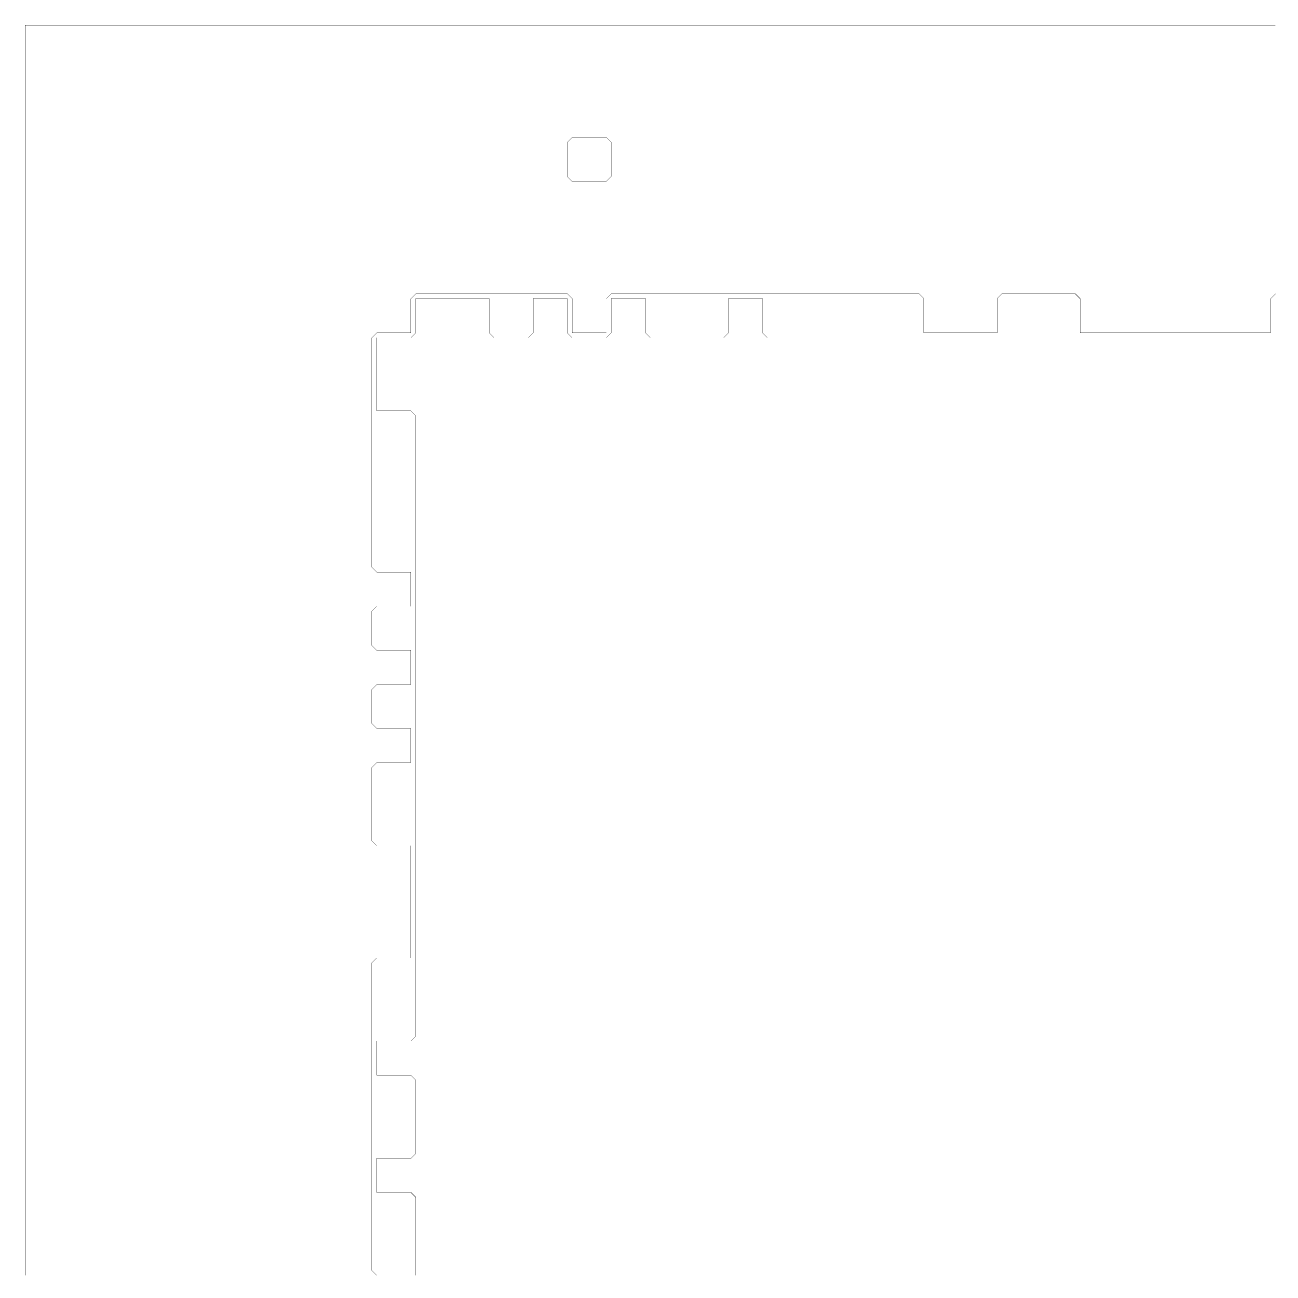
# Model space of a CAD drawing. Header units: metres. Extents: x 0 to 4990, y -4990 to 0.
# Drawn here: x 0 to 2495, y -2495 to 0 of the extents above; entities that cross this region are included whole.
import ezdxf

# ---------------------------------------------------------------- set-up
doc = ezdxf.new("R2010")
doc.units = ezdxf.units.M
doc.layers.add('conductor', color=1, linetype='Continuous')
doc.layers.add('substrate', color=5, linetype='Continuous')

msp = doc.modelspace()

# ---------------------------------------------------------------- linework, layer by layer
at = {"layer": 'conductor', "const_width": 0.5}
msp.add_lwpolyline([(2500, -625), (2490.234375, -625), (2480.46875, -625), (2470.703125, -625), (2460.9375, -625), (2451.171875, -625), (2441.40625, -625), (2431.640625, -625), (2421.875, -625), (2412.109375, -625), (2402.34375, -625), (2392.578125, -625), (2382.8125, -625), (2373.046875, -625), (2363.28125, -625), (2353.515625, -625), (2343.75, -625), (2333.984375, -625), (2324.21875, -625), (2314.453125, -625), (2304.6875, -625), (2294.921875, -625), (2285.15625, -625), (2275.390625, -625), (2265.625, -625), (2255.859375, -625), (2246.09375, -625), (2236.328125, -625), (2226.5625, -625), (2216.796875, -625), (2207.03125, -625), (2197.265625, -625), (2187.5, -625), (2177.734375, -625), (2167.96875, -625), (2158.203125, -625), (2148.4375, -625), (2138.671875, -625), (2128.90625, -625), (2119.140625, -625), (2109.375, -625), (2099.609375, -625), (2089.84375, -625), (2080.078125, -625), (2070.3125, -625), (2060.546875, -625), (2050.78125, -625), (2041.015625, -625), (2031.25, -625), (2021.484375, -625), (2011.71875, -625), (2001.953125, -625), (1992.1875, -625), (1982.421875, -625), (1972.65625, -625), (1962.890625, -625), (1953.125, -625), (1943.359375, -625), (1933.59375, -625), (1923.828125, -625), (1914.0625, -625), (1904.296875, -625), (1894.53125, -625), (1884.765625, -625), (1875, -625), (1865.234375, -625), (1855.46875, -625), (1845.703125, -625), (1835.9375, -625), (1826.171875, -625), (1816.40625, -625), (1806.640625, -625), (1796.875, -625), (1787.109375, -625), (1777.34375, -625), (1767.578125, -625), (1757.8125, -625), (1748.046875, -625), (1738.28125, -625), (1728.515625, -625), (1718.75, -625), (1708.984375, -625), (1699.21875, -625), (1689.453125, -625), (1679.6875, -625), (1669.921875, -625), (1660.15625, -625), (1650.390625, -625), (1640.625, -625), (1630.859375, -625), (1621.09375, -625), (1611.328125, -625), (1601.5625, -625), (1591.796875, -625), (1582.03125, -625), (1572.265625, -625), (1562.5, -625), (1552.734375, -625), (1542.96875, -625), (1533.203125, -625), (1523.4375, -625), (1513.671875, -625), (1503.90625, -625), (1494.140625, -625), (1484.375, -625), (1474.609375, -615.234375), (1474.609375, -605.46875), (1474.609375, -595.703125), (1474.609375, -585.9375), (1474.609375, -576.171875), (1474.609375, -566.40625), (1474.609375, -556.640625), (1474.609375, -546.875), (1464.84375, -546.875), (1455.078125, -546.875), (1445.3125, -546.875), (1435.546875, -546.875), (1425.78125, -546.875), (1416.015625, -546.875), (1406.25, -546.875), (1406.25, -556.640625), (1406.25, -566.40625), (1406.25, -576.171875), (1406.25, -585.9375), (1406.25, -595.703125), (1406.25, -605.46875), (1406.25, -615.234375), (1396.484375, -625), (1386.71875, -625), (1376.953125, -625), (1367.1875, -625), (1357.421875, -625), (1347.65625, -625), (1337.890625, -625), (1328.125, -625), (1318.359375, -625), (1308.59375, -625), (1298.828125, -625), (1289.0625, -625), (1279.296875, -625), (1269.53125, -625), (1259.765625, -625), (1250, -625), (1240.234375, -615.234375), (1240.234375, -605.46875), (1240.234375, -595.703125), (1240.234375, -585.9375), (1240.234375, -576.171875), (1240.234375, -566.40625), (1240.234375, -556.640625), (1240.234375, -546.875), (1230.46875, -546.875), (1220.703125, -546.875), (1210.9375, -546.875), (1201.171875, -546.875), (1191.40625, -546.875), (1181.640625, -546.875), (1171.875, -546.875), (1171.875, -556.640625), (1171.875, -566.40625), (1171.875, -576.171875), (1171.875, -585.9375), (1171.875, -595.703125), (1171.875, -605.46875), (1171.875, -615.234375), (1162.109375, -625), (1152.34375, -625), (1142.578125, -625), (1132.8125, -625), (1123.046875, -625), (1113.28125, -625), (1103.515625, -625), (1093.75, -625), (1083.984375, -615.234375), (1083.984375, -605.46875), (1083.984375, -595.703125), (1083.984375, -585.9375), (1083.984375, -576.171875), (1083.984375, -566.40625), (1083.984375, -556.640625), (1083.984375, -546.875), (1074.21875, -546.875), (1064.453125, -546.875), (1054.6875, -546.875), (1044.921875, -546.875), (1035.15625, -546.875), (1025.390625, -546.875), (1015.625, -546.875), (1015.625, -556.640625), (1015.625, -566.40625), (1015.625, -576.171875), (1015.625, -585.9375), (1015.625, -595.703125), (1015.625, -605.46875), (1015.625, -615.234375), (1005.859375, -625), (996.09375, -625), (986.328125, -625), (976.5625, -625), (966.796875, -625), (957.03125, -625), (947.265625, -625), (937.5, -625), (927.734375, -615.234375), (927.734375, -605.46875), (927.734375, -595.703125), (927.734375, -585.9375), (927.734375, -576.171875), (927.734375, -566.40625), (927.734375, -556.640625), (927.734375, -546.875), (917.96875, -546.875), (908.203125, -546.875), (898.4375, -546.875), (888.671875, -546.875), (878.90625, -546.875), (869.140625, -546.875), (859.375, -546.875), (849.609375, -546.875), (839.84375, -546.875), (830.078125, -546.875), (820.3125, -546.875), (810.546875, -546.875), (800.78125, -546.875), (791.015625, -546.875), (781.25, -546.875), (781.25, -556.640625), (781.25, -566.40625), (781.25, -576.171875), (781.25, -585.9375), (781.25, -595.703125), (781.25, -605.46875), (781.25, -615.234375), (771.484375, -625), (761.71875, -625), (751.953125, -625), (742.1875, -625), (732.421875, -625), (722.65625, -625), (712.890625, -625), (703.125, -625), (703.125, -634.765625), (703.125, -644.53125), (703.125, -654.296875), (703.125, -664.0625), (703.125, -673.828125), (703.125, -683.59375), (703.125, -693.359375), (703.125, -703.125), (703.125, -712.890625), (703.125, -722.65625), (703.125, -732.421875), (703.125, -742.1875), (703.125, -751.953125), (703.125, -761.71875), (703.125, -771.484375), (712.890625, -771.484375), (722.65625, -771.484375), (732.421875, -771.484375), (742.1875, -771.484375), (751.953125, -771.484375), (761.71875, -771.484375), (771.484375, -771.484375), (781.25, -781.25), (781.25, -791.015625), (781.25, -800.78125), (781.25, -810.546875), (781.25, -820.3125), (781.25, -830.078125), (781.25, -839.84375), (781.25, -849.609375), (781.25, -859.375), (781.25, -869.140625), (781.25, -878.90625), (781.25, -888.671875), (781.25, -898.4375), (781.25, -908.203125), (781.25, -917.96875), (781.25, -927.734375), (781.25, -937.5), (781.25, -947.265625), (781.25, -957.03125), (781.25, -966.796875), (781.25, -976.5625), (781.25, -986.328125), (781.25, -996.09375), (781.25, -1005.859375), (781.25, -1015.625), (781.25, -1025.390625), (781.25, -1035.15625), (781.25, -1044.921875), (781.25, -1054.6875), (781.25, -1064.453125), (781.25, -1074.21875), (781.25, -1083.984375), (781.25, -1093.75), (781.25, -1103.515625), (781.25, -1113.28125), (781.25, -1123.046875), (781.25, -1132.8125), (781.25, -1142.578125), (781.25, -1152.34375), (781.25, -1162.109375), (781.25, -1171.875), (781.25, -1181.640625), (781.25, -1191.40625), (781.25, -1201.171875), (781.25, -1210.9375), (781.25, -1220.703125), (781.25, -1230.46875), (781.25, -1240.234375), (781.25, -1250), (781.25, -1259.765625), (781.25, -1269.53125), (781.25, -1279.296875), (781.25, -1289.0625), (781.25, -1298.828125), (781.25, -1308.59375), (781.25, -1318.359375), (781.25, -1328.125), (781.25, -1337.890625), (781.25, -1347.65625), (781.25, -1357.421875), (781.25, -1367.1875), (781.25, -1376.953125), (781.25, -1386.71875), (781.25, -1396.484375), (781.25, -1406.25), (781.25, -1416.015625), (781.25, -1425.78125), (781.25, -1435.546875), (781.25, -1445.3125), (781.25, -1455.078125), (781.25, -1464.84375), (781.25, -1474.609375), (781.25, -1484.375), (781.25, -1494.140625), (781.25, -1503.90625), (781.25, -1513.671875), (781.25, -1523.4375), (781.25, -1533.203125), (781.25, -1542.96875), (781.25, -1552.734375), (781.25, -1562.5), (781.25, -1572.265625), (781.25, -1582.03125), (781.25, -1591.796875), (781.25, -1601.5625), (781.25, -1611.328125), (781.25, -1621.09375), (781.25, -1630.859375), (781.25, -1640.625), (781.25, -1650.390625), (781.25, -1660.15625), (781.25, -1669.921875), (781.25, -1679.6875), (781.25, -1689.453125), (781.25, -1699.21875), (781.25, -1708.984375), (781.25, -1718.75), (781.25, -1728.515625), (781.25, -1738.28125), (781.25, -1748.046875), (781.25, -1757.8125), (781.25, -1767.578125), (781.25, -1777.34375), (781.25, -1787.109375), (781.25, -1796.875), (781.25, -1806.640625), (781.25, -1816.40625), (781.25, -1826.171875), (781.25, -1835.9375), (781.25, -1845.703125), (781.25, -1855.46875), (781.25, -1865.234375), (781.25, -1875), (781.25, -1884.765625), (781.25, -1894.53125), (781.25, -1904.296875), (781.25, -1914.0625), (781.25, -1923.828125), (781.25, -1933.59375), (781.25, -1943.359375), (781.25, -1953.125), (781.25, -1962.890625), (781.25, -1972.65625), (781.25, -1982.421875), (781.25, -1992.1875), (781.25, -2001.953125), (781.25, -2011.71875), (781.25, -2021.484375), (771.484375, -2031.25), (761.71875, -2031.25), (751.953125, -2031.25), (742.1875, -2031.25), (732.421875, -2031.25), (722.65625, -2031.25), (712.890625, -2031.25), (703.125, -2031.25), (703.125, -2041.015625), (703.125, -2050.78125), (703.125, -2060.546875), (703.125, -2070.3125), (703.125, -2080.078125), (703.125, -2089.84375), (703.125, -2099.609375), (712.890625, -2099.609375), (722.65625, -2099.609375), (732.421875, -2099.609375), (742.1875, -2099.609375), (751.953125, -2099.609375), (761.71875, -2099.609375), (771.484375, -2099.609375), (781.25, -2109.375), (781.25, -2119.140625), (781.25, -2128.90625), (781.25, -2138.671875), (781.25, -2148.4375), (781.25, -2158.203125), (781.25, -2167.96875), (781.25, -2177.734375), (781.25, -2187.5), (781.25, -2197.265625), (781.25, -2207.03125), (781.25, -2216.796875), (781.25, -2226.5625), (781.25, -2236.328125), (781.25, -2246.09375), (781.25, -2255.859375), (771.484375, -2265.625), (761.71875, -2265.625), (751.953125, -2265.625), (742.1875, -2265.625), (732.421875, -2265.625), (722.65625, -2265.625), (712.890625, -2265.625), (703.125, -2265.625), (703.125, -2275.390625), (703.125, -2285.15625), (703.125, -2294.921875), (703.125, -2304.6875), (703.125, -2314.453125), (703.125, -2324.21875), (703.125, -2333.984375), (712.890625, -2333.984375), (722.65625, -2333.984375), (732.421875, -2333.984375), (742.1875, -2333.984375), (751.953125, -2333.984375), (761.71875, -2333.984375), (771.484375, -2333.984375), (781.25, -2343.75), (781.25, -2353.515625), (781.25, -2363.28125), (781.25, -2373.046875), (781.25, -2382.8125), (781.25, -2392.578125), (781.25, -2402.34375), (781.25, -2412.109375), (781.25, -2421.875), (781.25, -2431.640625), (781.25, -2441.40625), (781.25, -2451.171875), (781.25, -2460.9375), (781.25, -2470.703125), (781.25, -2480.46875), (781.25, -2490.234375), (781.25, -2500)], dxfattribs=at)
at = {"layer": 'substrate', "const_width": 0.5}
for points in [[(2500, 0), (2490.234375, 0), (2480.46875, 0), (2470.703125, 0), (2460.9375, 0), (2451.171875, 0), (2441.40625, 0), (2431.640625, 0), (2421.875, 0), (2412.109375, 0), (2402.34375, 0), (2392.578125, 0), (2382.8125, 0), (2373.046875, 0), (2363.28125, 0), (2353.515625, 0), (2343.75, 0), (2333.984375, 0), (2324.21875, 0), (2314.453125, 0), (2304.6875, 0), (2294.921875, 0), (2285.15625, 0), (2275.390625, 0), (2265.625, 0), (2255.859375, 0), (2246.09375, 0), (2236.328125, 0), (2226.5625, 0), (2216.796875, 0), (2207.03125, 0), (2197.265625, 0), (2187.5, 0), (2177.734375, 0), (2167.96875, 0), (2158.203125, 0), (2148.4375, 0), (2138.671875, 0), (2128.90625, 0), (2119.140625, 0), (2109.375, 0), (2099.609375, 0), (2089.84375, 0), (2080.078125, 0), (2070.3125, 0), (2060.546875, 0), (2050.78125, 0), (2041.015625, 0), (2031.25, 0), (2021.484375, 0), (2011.71875, 0), (2001.953125, 0), (1992.1875, 0), (1982.421875, 0), (1972.65625, 0), (1962.890625, 0), (1953.125, 0), (1943.359375, 0), (1933.59375, 0), (1923.828125, 0), (1914.0625, 0), (1904.296875, 0), (1894.53125, 0), (1884.765625, 0), (1875, 0), (1865.234375, 0), (1855.46875, 0), (1845.703125, 0), (1835.9375, 0), (1826.171875, 0), (1816.40625, 0), (1806.640625, 0), (1796.875, 0), (1787.109375, 0), (1777.34375, 0), (1767.578125, 0), (1757.8125, 0), (1748.046875, 0), (1738.28125, 0), (1728.515625, 0), (1718.75, 0), (1708.984375, 0), (1699.21875, 0), (1689.453125, 0), (1679.6875, 0), (1669.921875, 0), (1660.15625, 0), (1650.390625, 0), (1640.625, 0), (1630.859375, 0), (1621.09375, 0), (1611.328125, 0), (1601.5625, 0), (1591.796875, 0), (1582.03125, 0), (1572.265625, 0), (1562.5, 0), (1552.734375, 0), (1542.96875, 0), (1533.203125, 0), (1523.4375, 0), (1513.671875, 0), (1503.90625, 0), (1494.140625, 0), (1484.375, 0), (1474.609375, 0), (1464.84375, 0), (1455.078125, 0), (1445.3125, 0), (1435.546875, 0), (1425.78125, 0), (1416.015625, 0), (1406.25, 0), (1396.484375, 0), (1386.71875, 0), (1376.953125, 0), (1367.1875, 0), (1357.421875, 0), (1347.65625, 0), (1337.890625, 0), (1328.125, 0), (1318.359375, 0), (1308.59375, 0), (1298.828125, 0), (1289.0625, 0), (1279.296875, 0), (1269.53125, 0), (1259.765625, 0), (1250, 0), (1240.234375, 0), (1230.46875, 0), (1220.703125, 0), (1210.9375, 0), (1201.171875, 0), (1191.40625, 0), (1181.640625, 0), (1171.875, 0), (1162.109375, 0), (1152.34375, 0), (1142.578125, 0), (1132.8125, 0), (1123.046875, 0), (1113.28125, 0), (1103.515625, 0), (1093.75, 0), (1083.984375, 0), (1074.21875, 0), (1064.453125, 0), (1054.6875, 0), (1044.921875, 0), (1035.15625, 0), (1025.390625, 0), (1015.625, 0), (1005.859375, 0), (996.09375, 0), (986.328125, 0), (976.5625, 0), (966.796875, 0), (957.03125, 0), (947.265625, 0), (937.5, 0), (927.734375, 0), (917.96875, 0), (908.203125, 0), (898.4375, 0), (888.671875, 0), (878.90625, 0), (869.140625, 0), (859.375, 0), (849.609375, 0), (839.84375, 0), (830.078125, 0), (820.3125, 0), (810.546875, 0), (800.78125, 0), (791.015625, 0), (781.25, 0), (771.484375, 0), (761.71875, 0), (751.953125, 0), (742.1875, 0), (732.421875, 0), (722.65625, 0), (712.890625, 0), (703.125, 0), (693.359375, 0), (683.59375, 0), (673.828125, 0), (664.0625, 0), (654.296875, 0), (644.53125, 0), (634.765625, 0), (625, 0), (615.234375, 0), (605.46875, 0), (595.703125, 0), (585.9375, 0), (576.171875, 0), (566.40625, 0), (556.640625, 0), (546.875, 0), (537.109375, 0), (527.34375, 0), (517.578125, 0), (507.8125, 0), (498.046875, 0), (488.28125, 0), (478.515625, 0), (468.75, 0), (458.984375, 0), (449.21875, 0), (439.453125, 0), (429.6875, 0), (419.921875, 0), (410.15625, 0), (400.390625, 0), (390.625, 0), (380.859375, 0), (371.09375, 0), (361.328125, 0), (351.5625, 0), (341.796875, 0), (332.03125, 0), (322.265625, 0), (312.5, 0), (302.734375, 0), (292.96875, 0), (283.203125, 0), (273.4375, 0), (263.671875, 0), (253.90625, 0), (244.140625, 0), (234.375, 0), (224.609375, 0), (214.84375, 0), (205.078125, 0), (195.3125, 0), (185.546875, 0), (175.78125, 0), (166.015625, 0), (156.25, 0), (146.484375, 0), (136.71875, 0), (126.953125, 0), (117.1875, 0), (107.421875, 0), (97.65625, 0), (87.890625, 0), (78.125, 0), (68.359375, 0), (58.59375, 0), (48.828125, 0), (39.0625, 0), (29.296875, 0), (19.53125, 0), (9.765625, 0), (0, 0), (0, -9.765625), (0, -19.53125), (0, -29.296875), (0, -39.0625), (0, -48.828125), (0, -58.59375), (0, -68.359375), (0, -78.125), (0, -87.890625), (0, -97.65625), (0, -107.421875), (0, -117.1875), (0, -126.953125), (0, -136.71875), (0, -146.484375), (0, -156.25), (0, -166.015625), (0, -175.78125), (0, -185.546875), (0, -195.3125), (0, -205.078125), (0, -214.84375), (0, -224.609375), (0, -234.375), (0, -244.140625), (0, -253.90625), (0, -263.671875), (0, -273.4375), (0, -283.203125), (0, -292.96875), (0, -302.734375), (0, -312.5), (0, -322.265625), (0, -332.03125), (0, -341.796875), (0, -351.5625), (0, -361.328125), (0, -371.09375), (0, -380.859375), (0, -390.625), (0, -400.390625), (0, -410.15625), (0, -419.921875), (0, -429.6875), (0, -439.453125), (0, -449.21875), (0, -458.984375), (0, -468.75), (0, -478.515625), (0, -488.28125), (0, -498.046875), (0, -507.8125), (0, -517.578125), (0, -527.34375), (0, -537.109375), (0, -546.875), (0, -556.640625), (0, -566.40625), (0, -576.171875), (0, -585.9375), (0, -595.703125), (0, -605.46875), (0, -615.234375), (0, -625), (0, -634.765625), (0, -644.53125), (0, -654.296875), (0, -664.0625), (0, -673.828125), (0, -683.59375), (0, -693.359375), (0, -703.125), (0, -712.890625), (0, -722.65625), (0, -732.421875), (0, -742.1875), (0, -751.953125), (0, -761.71875), (0, -771.484375), (0, -781.25), (0, -791.015625), (0, -800.78125), (0, -810.546875), (0, -820.3125), (0, -830.078125), (0, -839.84375), (0, -849.609375), (0, -859.375), (0, -869.140625), (0, -878.90625), (0, -888.671875), (0, -898.4375), (0, -908.203125), (0, -917.96875), (0, -927.734375), (0, -937.5), (0, -947.265625), (0, -957.03125), (0, -966.796875), (0, -976.5625), (0, -986.328125), (0, -996.09375), (0, -1005.859375), (0, -1015.625), (0, -1025.390625), (0, -1035.15625), (0, -1044.921875), (0, -1054.6875), (0, -1064.453125), (0, -1074.21875), (0, -1083.984375), (0, -1093.75), (0, -1103.515625), (0, -1113.28125), (0, -1123.046875), (0, -1132.8125), (0, -1142.578125), (0, -1152.34375), (0, -1162.109375), (0, -1171.875), (0, -1181.640625), (0, -1191.40625), (0, -1201.171875), (0, -1210.9375), (0, -1220.703125), (0, -1230.46875), (0, -1240.234375), (0, -1250), (0, -1259.765625), (0, -1269.53125), (0, -1279.296875), (0, -1289.0625), (0, -1298.828125), (0, -1308.59375), (0, -1318.359375), (0, -1328.125), (0, -1337.890625), (0, -1347.65625), (0, -1357.421875), (0, -1367.1875), (0, -1376.953125), (0, -1386.71875), (0, -1396.484375), (0, -1406.25), (0, -1416.015625), (0, -1425.78125), (0, -1435.546875), (0, -1445.3125), (0, -1455.078125), (0, -1464.84375), (0, -1474.609375), (0, -1484.375), (0, -1494.140625), (0, -1503.90625), (0, -1513.671875), (0, -1523.4375), (0, -1533.203125), (0, -1542.96875), (0, -1552.734375), (0, -1562.5), (0, -1572.265625), (0, -1582.03125), (0, -1591.796875), (0, -1601.5625), (0, -1611.328125), (0, -1621.09375), (0, -1630.859375), (0, -1640.625), (0, -1650.390625), (0, -1660.15625), (0, -1669.921875), (0, -1679.6875), (0, -1689.453125), (0, -1699.21875), (0, -1708.984375), (0, -1718.75), (0, -1728.515625), (0, -1738.28125), (0, -1748.046875), (0, -1757.8125), (0, -1767.578125), (0, -1777.34375), (0, -1787.109375), (0, -1796.875), (0, -1806.640625), (0, -1816.40625), (0, -1826.171875), (0, -1835.9375), (0, -1845.703125), (0, -1855.46875), (0, -1865.234375), (0, -1875), (0, -1884.765625), (0, -1894.53125), (0, -1904.296875), (0, -1914.0625), (0, -1923.828125), (0, -1933.59375), (0, -1943.359375), (0, -1953.125), (0, -1962.890625), (0, -1972.65625), (0, -1982.421875), (0, -1992.1875), (0, -2001.953125), (0, -2011.71875), (0, -2021.484375), (0, -2031.25), (0, -2041.015625), (0, -2050.78125), (0, -2060.546875), (0, -2070.3125), (0, -2080.078125), (0, -2089.84375), (0, -2099.609375), (0, -2109.375), (0, -2119.140625), (0, -2128.90625), (0, -2138.671875), (0, -2148.4375), (0, -2158.203125), (0, -2167.96875), (0, -2177.734375), (0, -2187.5), (0, -2197.265625), (0, -2207.03125), (0, -2216.796875), (0, -2226.5625), (0, -2236.328125), (0, -2246.09375), (0, -2255.859375), (0, -2265.625), (0, -2275.390625), (0, -2285.15625), (0, -2294.921875), (0, -2304.6875), (0, -2314.453125), (0, -2324.21875), (0, -2333.984375), (0, -2343.75), (0, -2353.515625), (0, -2363.28125), (0, -2373.046875), (0, -2382.8125), (0, -2392.578125), (0, -2402.34375), (0, -2412.109375), (0, -2421.875), (0, -2431.640625), (0, -2441.40625), (0, -2451.171875), (0, -2460.9375), (0, -2470.703125), (0, -2480.46875), (0, -2490.234375), (0, -2500)], [(703.125, -2500), (693.359375, -2490.234375), (693.359375, -2480.46875), (693.359375, -2470.703125), (693.359375, -2460.9375), (693.359375, -2451.171875), (693.359375, -2441.40625), (693.359375, -2431.640625), (693.359375, -2421.875), (693.359375, -2412.109375), (693.359375, -2402.34375), (693.359375, -2392.578125), (693.359375, -2382.8125), (693.359375, -2373.046875), (693.359375, -2363.28125), (693.359375, -2353.515625), (693.359375, -2343.75), (693.359375, -2333.984375), (693.359375, -2324.21875), (693.359375, -2314.453125), (693.359375, -2304.6875), (693.359375, -2294.921875), (693.359375, -2285.15625), (693.359375, -2275.390625), (693.359375, -2265.625), (693.359375, -2255.859375), (693.359375, -2246.09375), (693.359375, -2236.328125), (693.359375, -2226.5625), (693.359375, -2216.796875), (693.359375, -2207.03125), (693.359375, -2197.265625), (693.359375, -2187.5), (693.359375, -2177.734375), (693.359375, -2167.96875), (693.359375, -2158.203125), (693.359375, -2148.4375), (693.359375, -2138.671875), (693.359375, -2128.90625), (693.359375, -2119.140625), (693.359375, -2109.375), (693.359375, -2099.609375), (693.359375, -2089.84375), (693.359375, -2080.078125), (693.359375, -2070.3125), (693.359375, -2060.546875), (693.359375, -2050.78125), (693.359375, -2041.015625), (693.359375, -2031.25), (693.359375, -2021.484375), (693.359375, -2011.71875), (693.359375, -2001.953125), (693.359375, -1992.1875), (693.359375, -1982.421875), (693.359375, -1972.65625), (693.359375, -1962.890625), (693.359375, -1953.125), (693.359375, -1943.359375), (693.359375, -1933.59375), (693.359375, -1923.828125), (693.359375, -1914.0625), (693.359375, -1904.296875), (693.359375, -1894.53125), (693.359375, -1884.765625), (693.359375, -1875), (703.125, -1865.234375), (712.890625, -1865.234375), (722.65625, -1865.234375), (732.421875, -1865.234375), (742.1875, -1865.234375), (751.953125, -1865.234375), (761.71875, -1865.234375), (771.484375, -1865.234375), (771.484375, -1855.46875), (771.484375, -1845.703125), (771.484375, -1835.9375), (771.484375, -1826.171875), (771.484375, -1816.40625), (771.484375, -1806.640625), (771.484375, -1796.875), (771.484375, -1787.109375), (771.484375, -1777.34375), (771.484375, -1767.578125), (771.484375, -1757.8125), (771.484375, -1748.046875), (771.484375, -1738.28125), (771.484375, -1728.515625), (771.484375, -1718.75), (771.484375, -1708.984375), (771.484375, -1699.21875), (771.484375, -1689.453125), (771.484375, -1679.6875), (771.484375, -1669.921875), (771.484375, -1660.15625), (771.484375, -1650.390625), (771.484375, -1640.625), (761.71875, -1640.625), (751.953125, -1640.625), (742.1875, -1640.625), (732.421875, -1640.625), (722.65625, -1640.625), (712.890625, -1640.625), (703.125, -1640.625), (693.359375, -1630.859375), (693.359375, -1621.09375), (693.359375, -1611.328125), (693.359375, -1601.5625), (693.359375, -1591.796875), (693.359375, -1582.03125), (693.359375, -1572.265625), (693.359375, -1562.5), (693.359375, -1552.734375), (693.359375, -1542.96875), (693.359375, -1533.203125), (693.359375, -1523.4375), (693.359375, -1513.671875), (693.359375, -1503.90625), (693.359375, -1494.140625), (693.359375, -1484.375), (703.125, -1474.609375), (712.890625, -1474.609375), (722.65625, -1474.609375), (732.421875, -1474.609375), (742.1875, -1474.609375), (751.953125, -1474.609375), (761.71875, -1474.609375), (771.484375, -1474.609375), (771.484375, -1464.84375), (771.484375, -1455.078125), (771.484375, -1445.3125), (771.484375, -1435.546875), (771.484375, -1425.78125), (771.484375, -1416.015625), (771.484375, -1406.25), (761.71875, -1406.25), (751.953125, -1406.25), (742.1875, -1406.25), (732.421875, -1406.25), (722.65625, -1406.25), (712.890625, -1406.25), (703.125, -1406.25), (693.359375, -1396.484375), (693.359375, -1386.71875), (693.359375, -1376.953125), (693.359375, -1367.1875), (693.359375, -1357.421875), (693.359375, -1347.65625), (693.359375, -1337.890625), (693.359375, -1328.125), (703.125, -1318.359375), (712.890625, -1318.359375), (722.65625, -1318.359375), (732.421875, -1318.359375), (742.1875, -1318.359375), (751.953125, -1318.359375), (761.71875, -1318.359375), (771.484375, -1318.359375), (771.484375, -1308.59375), (771.484375, -1298.828125), (771.484375, -1289.0625), (771.484375, -1279.296875), (771.484375, -1269.53125), (771.484375, -1259.765625), (771.484375, -1250), (761.71875, -1250), (751.953125, -1250), (742.1875, -1250), (732.421875, -1250), (722.65625, -1250), (712.890625, -1250), (703.125, -1250), (693.359375, -1240.234375), (693.359375, -1230.46875), (693.359375, -1220.703125), (693.359375, -1210.9375), (693.359375, -1201.171875), (693.359375, -1191.40625), (693.359375, -1181.640625), (693.359375, -1171.875), (703.125, -1162.109375), (712.890625, -1162.109375), (722.65625, -1162.109375), (732.421875, -1162.109375), (742.1875, -1162.109375), (751.953125, -1162.109375), (761.71875, -1162.109375), (771.484375, -1162.109375), (771.484375, -1152.34375), (771.484375, -1142.578125), (771.484375, -1132.8125), (771.484375, -1123.046875), (771.484375, -1113.28125), (771.484375, -1103.515625), (771.484375, -1093.75), (761.71875, -1093.75), (751.953125, -1093.75), (742.1875, -1093.75), (732.421875, -1093.75), (722.65625, -1093.75), (712.890625, -1093.75), (703.125, -1093.75), (693.359375, -1083.984375), (693.359375, -1074.21875), (693.359375, -1064.453125), (693.359375, -1054.6875), (693.359375, -1044.921875), (693.359375, -1035.15625), (693.359375, -1025.390625), (693.359375, -1015.625), (693.359375, -1005.859375), (693.359375, -996.09375), (693.359375, -986.328125), (693.359375, -976.5625), (693.359375, -966.796875), (693.359375, -957.03125), (693.359375, -947.265625), (693.359375, -937.5), (693.359375, -927.734375), (693.359375, -917.96875), (693.359375, -908.203125), (693.359375, -898.4375), (693.359375, -888.671875), (693.359375, -878.90625), (693.359375, -869.140625), (693.359375, -859.375), (693.359375, -849.609375), (693.359375, -839.84375), (693.359375, -830.078125), (693.359375, -820.3125), (693.359375, -810.546875), (693.359375, -800.78125), (693.359375, -791.015625), (693.359375, -781.25), (693.359375, -771.484375), (693.359375, -761.71875), (693.359375, -751.953125), (693.359375, -742.1875), (693.359375, -732.421875), (693.359375, -722.65625), (693.359375, -712.890625), (693.359375, -703.125), (693.359375, -693.359375), (693.359375, -683.59375), (693.359375, -673.828125), (693.359375, -664.0625), (693.359375, -654.296875), (693.359375, -644.53125), (693.359375, -634.765625), (693.359375, -625), (703.125, -615.234375), (712.890625, -615.234375), (722.65625, -615.234375), (732.421875, -615.234375), (742.1875, -615.234375), (751.953125, -615.234375), (761.71875, -615.234375), (771.484375, -615.234375), (771.484375, -605.46875), (771.484375, -595.703125), (771.484375, -585.9375), (771.484375, -576.171875), (771.484375, -566.40625), (771.484375, -556.640625), (771.484375, -546.875), (781.25, -537.109375), (791.015625, -537.109375), (800.78125, -537.109375), (810.546875, -537.109375), (820.3125, -537.109375), (830.078125, -537.109375), (839.84375, -537.109375), (849.609375, -537.109375), (859.375, -537.109375), (869.140625, -537.109375), (878.90625, -537.109375), (888.671875, -537.109375), (898.4375, -537.109375), (908.203125, -537.109375), (917.96875, -537.109375), (927.734375, -537.109375), (937.5, -537.109375), (947.265625, -537.109375), (957.03125, -537.109375), (966.796875, -537.109375), (976.5625, -537.109375), (986.328125, -537.109375), (996.09375, -537.109375), (1005.859375, -537.109375), (1015.625, -537.109375), (1025.390625, -537.109375), (1035.15625, -537.109375), (1044.921875, -537.109375), (1054.6875, -537.109375), (1064.453125, -537.109375), (1074.21875, -537.109375), (1083.984375, -537.109375), (1093.75, -546.875), (1093.75, -556.640625), (1093.75, -566.40625), (1093.75, -576.171875), (1093.75, -585.9375), (1093.75, -595.703125), (1093.75, -605.46875), (1093.75, -615.234375), (1103.515625, -615.234375), (1113.28125, -615.234375), (1123.046875, -615.234375), (1132.8125, -615.234375), (1142.578125, -615.234375), (1152.34375, -615.234375), (1162.109375, -615.234375), (1162.109375, -605.46875), (1162.109375, -595.703125), (1162.109375, -585.9375), (1162.109375, -576.171875), (1162.109375, -566.40625), (1162.109375, -556.640625), (1162.109375, -546.875), (1171.875, -537.109375), (1181.640625, -537.109375), (1191.40625, -537.109375), (1201.171875, -537.109375), (1210.9375, -537.109375), (1220.703125, -537.109375), (1230.46875, -537.109375), (1240.234375, -537.109375), (1250, -537.109375), (1259.765625, -537.109375), (1269.53125, -537.109375), (1279.296875, -537.109375), (1289.0625, -537.109375), (1298.828125, -537.109375), (1308.59375, -537.109375), (1318.359375, -537.109375), (1328.125, -537.109375), (1337.890625, -537.109375), (1347.65625, -537.109375), (1357.421875, -537.109375), (1367.1875, -537.109375), (1376.953125, -537.109375), (1386.71875, -537.109375), (1396.484375, -537.109375), (1406.25, -537.109375), (1416.015625, -537.109375), (1425.78125, -537.109375), (1435.546875, -537.109375), (1445.3125, -537.109375), (1455.078125, -537.109375), (1464.84375, -537.109375), (1474.609375, -537.109375), (1484.375, -537.109375), (1494.140625, -537.109375), (1503.90625, -537.109375), (1513.671875, -537.109375), (1523.4375, -537.109375), (1533.203125, -537.109375), (1542.96875, -537.109375), (1552.734375, -537.109375), (1562.5, -537.109375), (1572.265625, -537.109375), (1582.03125, -537.109375), (1591.796875, -537.109375), (1601.5625, -537.109375), (1611.328125, -537.109375), (1621.09375, -537.109375), (1630.859375, -537.109375), (1640.625, -537.109375), (1650.390625, -537.109375), (1660.15625, -537.109375), (1669.921875, -537.109375), (1679.6875, -537.109375), (1689.453125, -537.109375), (1699.21875, -537.109375), (1708.984375, -537.109375), (1718.75, -537.109375), (1728.515625, -537.109375), (1738.28125, -537.109375), (1748.046875, -537.109375), (1757.8125, -537.109375), (1767.578125, -537.109375), (1777.34375, -537.109375), (1787.109375, -537.109375), (1796.875, -546.875), (1796.875, -556.640625), (1796.875, -566.40625), (1796.875, -576.171875), (1796.875, -585.9375), (1796.875, -595.703125), (1796.875, -605.46875), (1796.875, -615.234375), (1806.640625, -615.234375), (1816.40625, -615.234375), (1826.171875, -615.234375), (1835.9375, -615.234375), (1845.703125, -615.234375), (1855.46875, -615.234375), (1865.234375, -615.234375), (1875, -615.234375), (1884.765625, -615.234375), (1894.53125, -615.234375), (1904.296875, -615.234375), (1914.0625, -615.234375), (1923.828125, -615.234375), (1933.59375, -615.234375), (1943.359375, -615.234375), (1943.359375, -605.46875), (1943.359375, -595.703125), (1943.359375, -585.9375), (1943.359375, -576.171875), (1943.359375, -566.40625), (1943.359375, -556.640625), (1943.359375, -546.875), (1953.125, -537.109375), (1962.890625, -537.109375), (1972.65625, -537.109375), (1982.421875, -537.109375), (1992.1875, -537.109375), (2001.953125, -537.109375), (2011.71875, -537.109375), (2021.484375, -537.109375), (2031.25, -537.109375), (2041.015625, -537.109375), (2050.78125, -537.109375), (2060.546875, -537.109375), (2070.3125, -537.109375), (2080.078125, -537.109375), (2089.84375, -537.109375), (2099.609375, -537.109375), (2109.375, -546.875), (2109.375, -556.640625), (2109.375, -566.40625), (2109.375, -576.171875), (2109.375, -585.9375), (2109.375, -595.703125), (2109.375, -605.46875), (2109.375, -615.234375), (2119.140625, -615.234375), (2128.90625, -615.234375), (2138.671875, -615.234375), (2148.4375, -615.234375), (2158.203125, -615.234375), (2167.96875, -615.234375), (2177.734375, -615.234375), (2187.5, -615.234375), (2197.265625, -615.234375), (2207.03125, -615.234375), (2216.796875, -615.234375), (2226.5625, -615.234375), (2236.328125, -615.234375), (2246.09375, -615.234375), (2255.859375, -615.234375), (2265.625, -615.234375), (2275.390625, -615.234375), (2285.15625, -615.234375), (2294.921875, -615.234375), (2304.6875, -615.234375), (2314.453125, -615.234375), (2324.21875, -615.234375), (2333.984375, -615.234375), (2343.75, -615.234375), (2353.515625, -615.234375), (2363.28125, -615.234375), (2373.046875, -615.234375), (2382.8125, -615.234375), (2392.578125, -615.234375), (2402.34375, -615.234375), (2412.109375, -615.234375), (2421.875, -615.234375), (2431.640625, -615.234375), (2441.40625, -615.234375), (2451.171875, -615.234375), (2460.9375, -615.234375), (2470.703125, -615.234375), (2480.46875, -615.234375), (2490.234375, -615.234375), (2490.234375, -605.46875), (2490.234375, -595.703125), (2490.234375, -585.9375), (2490.234375, -576.171875), (2490.234375, -566.40625), (2490.234375, -556.640625), (2490.234375, -546.875), (2500, -537.109375)]]:
    msp.add_lwpolyline(points, dxfattribs=at)
msp.add_lwpolyline([(1083.984375, -234.375), (1093.75, -224.609375), (1103.515625, -224.609375), (1113.28125, -224.609375), (1123.046875, -224.609375), (1132.8125, -224.609375), (1142.578125, -224.609375), (1152.34375, -224.609375), (1162.109375, -224.609375), (1171.875, -234.375), (1171.875, -244.140625), (1171.875, -253.90625), (1171.875, -263.671875), (1171.875, -273.4375), (1171.875, -283.203125), (1171.875, -292.96875), (1171.875, -302.734375), (1162.109375, -312.5), (1152.34375, -312.5), (1142.578125, -312.5), (1132.8125, -312.5), (1123.046875, -312.5), (1113.28125, -312.5), (1103.515625, -312.5), (1093.75, -312.5), (1083.984375, -302.734375), (1083.984375, -292.96875), (1083.984375, -283.203125), (1083.984375, -273.4375), (1083.984375, -263.671875), (1083.984375, -253.90625), (1083.984375, -244.140625)], close=True, dxfattribs=at)

doc.saveas('drawing.dxf')
